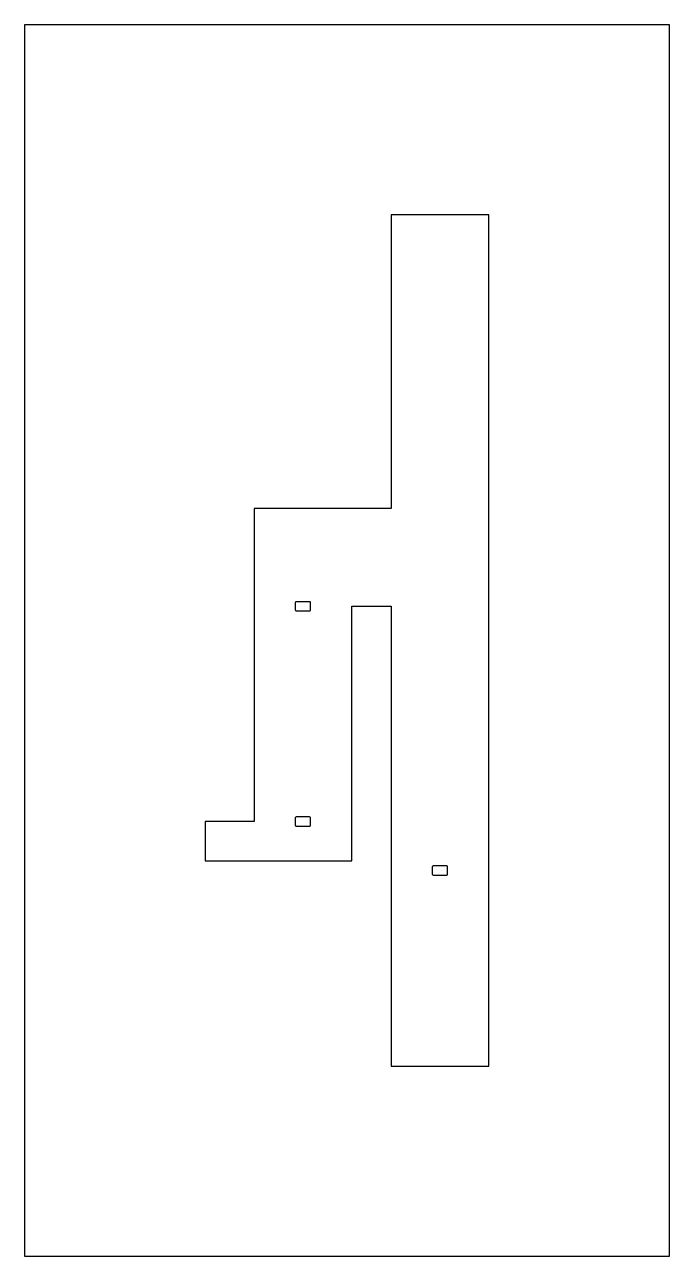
# Model space of a CAD drawing. Header units: metres. Extents: x -37 to 28, y -76 to 49.
import ezdxf

# ---------------------------------------------------------------- set-up
doc = ezdxf.new("R2010")
doc.units = ezdxf.units.M

msp = doc.modelspace()

# ---------------------------------------------------------------- linework, layer by layer
for points in [[(-37.43, -76.43), (-37.43, 49.43), (28.43, 49.43), (28.43, -76.43), (-37.43, -76.43)], [(10, 20.35), (10, 21.65), (10, 30), (0, 30), (0, 0), (-14, 0), (-14, -9.5), (-14, -10.5), (-14, -31.5), (-14, -32), (-14.5, -32), (-19, -32), (-19, -36), (-4, -36), (-4, -32.5), (-4, -31.5), (-4, -10.5), (-4, -10), (-3.5, -10), (0, -10), (0, -36.5), (0, -37.5), (0, -57), (10, -57), (10, -37.5), (10, -36.5), (10, 20.35)], [(-9.72, -10.47), (-9.74, -10.44), (-9.75, -10.4), (-9.75, -9.6), (-9.74, -9.56), (-9.72, -9.53), (-9.69, -9.51), (-9.65, -9.5), (-8.35, -9.5), (-8.31, -9.51), (-8.28, -9.53), (-8.26, -9.56), (-8.25, -9.6), (-8.25, -10.4), (-8.26, -10.44), (-8.28, -10.47), (-8.31, -10.49), (-8.35, -10.5), (-9.65, -10.5), (-9.69, -10.49), (-9.72, -10.47)], [(-9.72, -32.47), (-9.74, -32.44), (-9.75, -32.4), (-9.75, -31.6), (-9.74, -31.56), (-9.72, -31.53), (-9.69, -31.51), (-9.65, -31.5), (-9.65, -31.5), (-8.35, -31.5), (-8.35, -31.5), (-8.31, -31.51), (-8.28, -31.53), (-8.26, -31.56), (-8.25, -31.6), (-8.25, -32.4), (-8.26, -32.44), (-8.28, -32.47), (-8.31, -32.49), (-8.35, -32.5), (-9.65, -32.5), (-9.69, -32.49), (-9.72, -32.47)], [(4.28, -37.47), (4.26, -37.44), (4.25, -37.4), (4.25, -36.6), (4.26, -36.56), (4.28, -36.53), (4.31, -36.51), (4.35, -36.5), (5.65, -36.5), (5.69, -36.51), (5.72, -36.53), (5.74, -36.56), (5.75, -36.6), (5.75, -37.4), (5.74, -37.44), (5.72, -37.47), (5.69, -37.49), (5.65, -37.5), (4.35, -37.5), (4.31, -37.49), (4.28, -37.47)]]:
    msp.add_lwpolyline(points)

doc.saveas('drawing.dxf')
